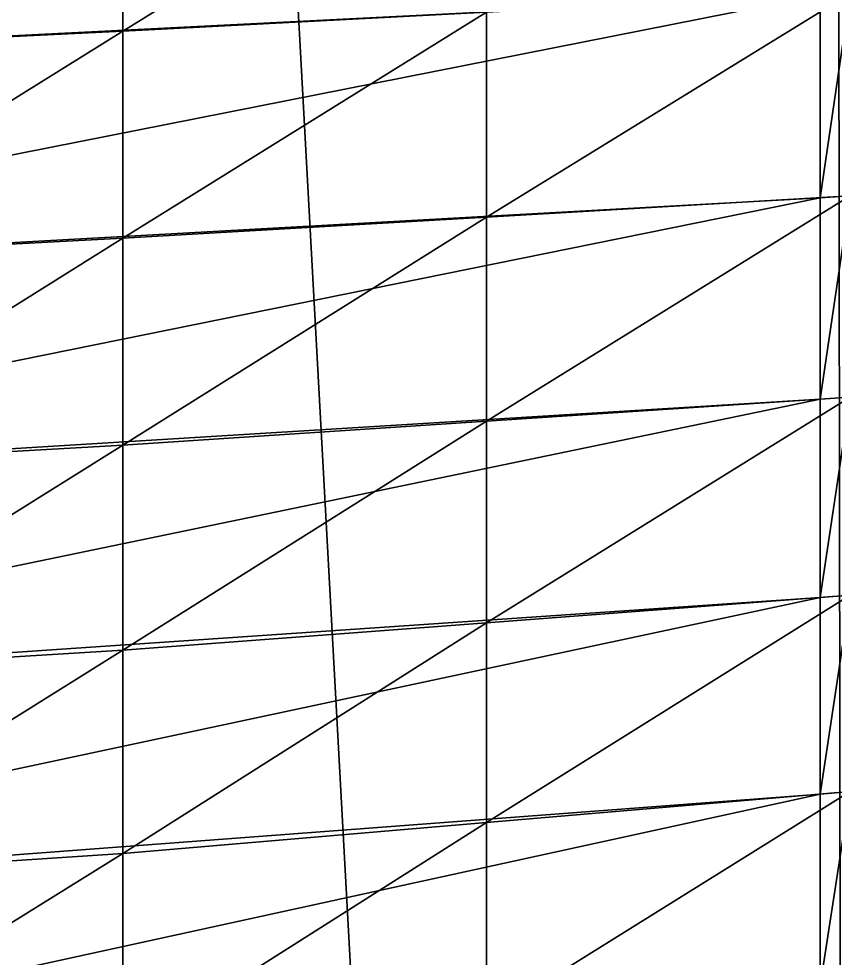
# Model space of a CAD drawing. Header units: metres. Extents: x -3 to 177, y -14 to 14.
# Drawn here: x 165.473 to 166.076, y -2.996 to -2.302 of the extents above; entities that cross this region are included whole.
import ezdxf

# ---------------------------------------------------------------- set-up
doc = ezdxf.new("R2010")
doc.units = ezdxf.units.M
doc.layers.add('FORE_PEAK', color=7, linetype='Continuous', true_color=0x74a6a7)
doc.layers.add('HULL', color=7, linetype='Continuous', true_color=0x528ba5)

msp = doc.modelspace()

# ---------------------------------------------------------------- linework, layer by layer
at = {"layer": 'FORE_PEAK'}
for points in [[(165.0125, 9.91725, 14.777), (165.0125, -9.91725, 14.777), (166.06545, -9.35888, 14.79899)], [(165.0125, 9.91725, 14.777), (166.06545, -9.35888, 14.79899), (166.06545, 9.35888, 14.79899)], [(166.06545, 9.35888, 14.79899), (166.06545, -9.35888, 14.79899), (166.0875, -9.346, 14.7995)], [(166.06545, 9.35888, 14.79899), (166.0875, -9.346, 14.7995), (166.0875, 9.346, 14.7995)], [(165.0125, -2.33759, 0.01393), (165.0125, -2.18189, 0.00788), (166.06545, -2.13376, 0.02955)], [(165.0125, -2.33759, 0.01393), (166.06545, -2.13376, 0.02955), (166.06545, -2.28445, 0.04641)], [(166.06545, -2.43435, 0.07088), (166.06545, -2.28445, 0.04641), (166.0875, -2.2833, 0.0476)], [(166.06545, -2.43435, 0.07088), (166.0875, -2.2833, 0.0476), (166.0875, -2.43306, 0.07238)], [(165.0125, -2.49272, 0.02681), (165.0125, -2.33759, 0.01393), (166.06545, -2.28445, 0.04641)], [(165.0125, -2.49272, 0.02681), (166.06545, -2.28445, 0.04641), (166.06545, -2.43435, 0.07088)], [(165.0125, -2.64764, 0.04172), (165.0125, -2.49272, 0.02681), (166.06545, -2.43435, 0.07088)], [(165.0125, -2.64764, 0.04172), (166.06545, -2.43435, 0.07088), (166.06545, -2.58321, 0.09909)], [(166.06545, -2.58321, 0.09909), (166.06545, -2.43435, 0.07088), (166.0875, -2.43306, 0.07238)], [(166.06545, -2.58321, 0.09909), (166.0875, -2.43306, 0.07238), (166.0875, -2.58176, 0.10098)], [(166.06545, -2.72974, 0.13668), (166.06545, -2.58321, 0.09909), (166.0875, -2.58176, 0.10098)], [(166.06545, -2.72974, 0.13668), (166.0875, -2.58176, 0.10098), (166.0875, -2.72807, 0.13898)], [(165.0125, -2.80156, 0.06383), (165.0125, -2.64764, 0.04172), (166.06545, -2.58321, 0.09909)], [(165.0125, -2.80156, 0.06383), (166.06545, -2.58321, 0.09909), (166.06545, -2.72974, 0.13668)], [(166.06545, -2.87503, 0.17961), (166.06545, -2.72974, 0.13668), (166.0875, -2.72807, 0.13898)], [(166.06545, -2.87503, 0.17961), (166.0875, -2.72807, 0.13898), (166.0875, -2.87315, 0.18228)], [(165.0125, -2.95444, 0.09189), (165.0125, -2.80156, 0.06383), (166.06545, -2.72974, 0.13668)], [(165.0125, -2.95444, 0.09189), (166.06545, -2.72974, 0.13668), (166.06545, -2.87503, 0.17961)], [(166.06545, -3.01683, 0.23254), (166.06545, -2.87503, 0.17961), (166.0875, -2.87315, 0.18228)], [(166.06545, -3.01683, 0.23254), (166.0875, -2.87315, 0.18228), (166.0875, -3.0147, 0.23559)], [(165.0125, -3.10525, 0.12851), (165.0125, -2.95444, 0.09189), (166.06545, -2.87503, 0.17961)], [(165.0125, -3.10525, 0.12851), (166.06545, -2.87503, 0.17961), (166.06545, -3.01683, 0.23254)]]:
    msp.add_3dface(points, dxfattribs=at)
at = {"layer": 'HULL'}
for points in [[(165.55, -2.31122, 0.01857), (165.55, -2.15732, 0.01051), (165.81875, -2.14504, 0.02044)], [(165.55, -2.31122, 0.01857), (165.81875, -2.14504, 0.02044), (165.81875, -2.29726, 0.03308)], [(165.28125, -2.32441, 0.01625), (165.28125, -2.16961, 0.00919), (165.55, -2.15732, 0.01051)], [(165.28125, -2.32441, 0.01625), (165.55, -2.15732, 0.01051), (165.55, -2.31122, 0.01857)], [(165.81875, -2.44871, 0.05406), (165.81875, -2.29726, 0.03308), (166.0875, -2.2833, 0.0476)], [(165.81875, -2.44871, 0.05406), (166.0875, -2.2833, 0.0476), (166.0875, -2.43306, 0.07238)], [(165.55, -2.46436, 0.03575), (165.55, -2.31122, 0.01857), (165.81875, -2.29726, 0.03308)], [(165.55, -2.46436, 0.03575), (165.81875, -2.29726, 0.03308), (165.81875, -2.44871, 0.05406)], [(165.28125, -2.47854, 0.03128), (165.28125, -2.32441, 0.01625), (165.55, -2.31122, 0.01857)], [(165.28125, -2.47854, 0.03128), (165.55, -2.31122, 0.01857), (165.55, -2.46436, 0.03575)], [(165.81875, -2.59949, 0.07803), (165.81875, -2.44871, 0.05406), (166.0875, -2.43306, 0.07238)], [(165.81875, -2.59949, 0.07803), (166.0875, -2.43306, 0.07238), (166.0875, -2.58176, 0.10098)], [(165.55, -2.61721, 0.05508), (165.55, -2.46436, 0.03575), (165.81875, -2.44871, 0.05406)], [(165.55, -2.61721, 0.05508), (165.81875, -2.44871, 0.05406), (165.81875, -2.59949, 0.07803)], [(165.28125, -2.63243, 0.0484), (165.28125, -2.47854, 0.03128), (165.55, -2.46436, 0.03575)], [(165.28125, -2.63243, 0.0484), (165.55, -2.46436, 0.03575), (165.55, -2.61721, 0.05508)], [(165.81875, -2.74842, 0.11094), (165.81875, -2.59949, 0.07803), (166.0875, -2.58176, 0.10098)], [(165.81875, -2.74842, 0.11094), (166.0875, -2.58176, 0.10098), (166.0875, -2.72807, 0.13898)], [(165.55, -2.76877, 0.0829), (165.55, -2.61721, 0.05508), (165.81875, -2.59949, 0.07803)], [(165.55, -2.76877, 0.0829), (165.81875, -2.59949, 0.07803), (165.81875, -2.74842, 0.11094)], [(165.28125, -2.78516, 0.07337), (165.28125, -2.63243, 0.0484), (165.55, -2.61721, 0.05508)], [(165.28125, -2.78516, 0.07337), (165.55, -2.61721, 0.05508), (165.55, -2.76877, 0.0829)], [(165.81875, -2.89608, 0.14971), (165.81875, -2.74842, 0.11094), (166.0875, -2.72807, 0.13898)], [(165.81875, -2.89608, 0.14971), (166.0875, -2.72807, 0.13898), (166.0875, -2.87315, 0.18228)], [(165.55, -2.919, 0.11714), (165.55, -2.76877, 0.0829), (165.81875, -2.74842, 0.11094)], [(165.55, -2.919, 0.11714), (165.81875, -2.74842, 0.11094), (165.81875, -2.89608, 0.14971)], [(165.28125, -2.93672, 0.10451), (165.28125, -2.78516, 0.07337), (165.55, -2.76877, 0.0829)], [(165.28125, -2.93672, 0.10451), (165.55, -2.76877, 0.0829), (165.55, -2.919, 0.11714)], [(165.81875, -3.04064, 0.19845), (165.81875, -2.89608, 0.14971), (166.0875, -2.87315, 0.18228)], [(165.81875, -3.04064, 0.19845), (166.0875, -2.87315, 0.18228), (166.0875, -3.0147, 0.23559)], [(165.55, -3.06658, 0.16132), (165.55, -2.919, 0.11714), (165.81875, -2.89608, 0.14971)], [(165.55, -3.06658, 0.16132), (165.81875, -2.89608, 0.14971), (165.81875, -3.04064, 0.19845)], [(165.28125, -3.08591, 0.14492), (165.28125, -2.93672, 0.10451), (165.55, -2.919, 0.11714)], [(165.28125, -3.08591, 0.14492), (165.55, -2.919, 0.11714), (165.55, -3.06658, 0.16132)]]:
    msp.add_3dface(points, dxfattribs=at)

doc.saveas('drawing.dxf')
